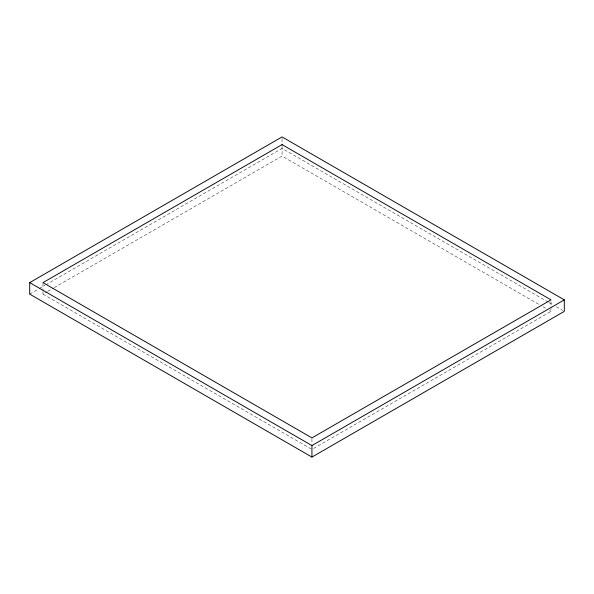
<?xml version="1.0" encoding="UTF-8"?>
<svg xmlns="http://www.w3.org/2000/svg" width="594" height="594" viewBox="0 0 594 594"><rect width="100%" height="100%" fill="white"/><g stroke="black" fill="none" stroke-linecap="round" stroke-linejoin="round"><path stroke-width="0.45" stroke-dasharray="2.97 2.23" d="M29.7 294.127L38.543 289.018M39.345 288.558L44.973 285.306M45.775 284.845L282.061 148.426L548.262 302.116M42.983 291.468L42.983 294.127L46.993 291.81M47.795 291.342L53.408 288.105M54.217 287.637L282.061 156.096L539.775 304.885M313.55 448.477L551.017 311.375L551.017 308.724M549.064 302.584L553.073 304.9M556.281 306.749L562.696 310.454M542.99 306.742L546.198 308.598M549.413 310.454L551.017 311.375M42.983 294.127L311.939 449.406M551.017 301.648L551.017 307.841M311.939 438.788L311.939 444.097M282.061 138.692L282.061 145.775M282.061 146.362L282.061 156.096M42.983 283.509L42.983 290.585"/><path stroke-width="0.89" d="M29.7 282.625L282.061 136.924L564.3 299.873L564.3 311.375L311.939 457.076L29.7 294.127L29.7 282.625L311.939 445.574L564.3 299.873M311.939 445.574L311.939 457.076M282.061 144.594L42.983 282.625L311.939 437.904L551.017 299.873L282.061 144.594"/></g></svg>
